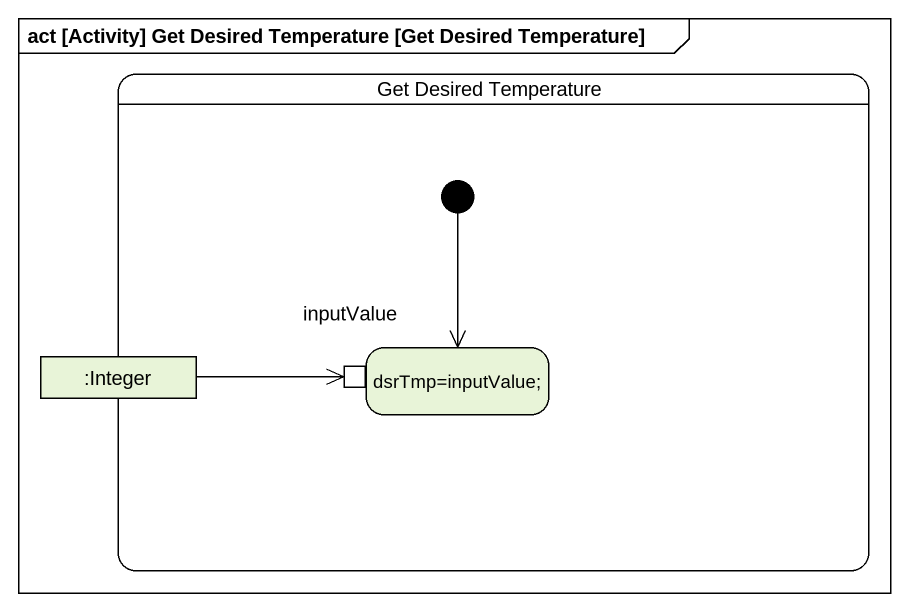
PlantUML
@startuml
mainframe act [Activity] Get Desired Temperature [Get Desired Temperature]
hide empty description
state "Get Desired Temperature" as Get_Desired_Temperature {
  state "dsrTmp=inputValue;" as dsrTmp_inputValue {
    state inputValue <<inputPin>>
  }
  state ":Integer" as Integer <<object>>
  [*] --> dsrTmp_inputValue
}
Integer -right-> inputValue
@enduml
